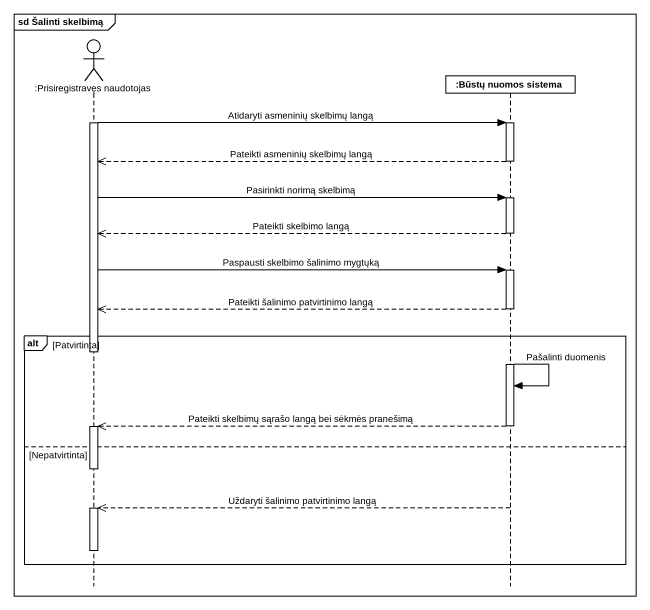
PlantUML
@startuml
mainframe sd Šalinti skelbimą
hide footbox
actor ":Prisiregistravęs naudotojas" as Prisiregistravęs_naudotojas
participant ":Būstų nuomos sistema" as Būstų_nuomos_sistema

activate Prisiregistravęs_naudotojas
Prisiregistravęs_naudotojas -> Būstų_nuomos_sistema : Atidaryti asmeninių skelbimų langą
activate Būstų_nuomos_sistema
Būstų_nuomos_sistema -->> Prisiregistravęs_naudotojas : Pateikti asmeninių skelbimų langą
deactivate Būstų_nuomos_sistema
Prisiregistravęs_naudotojas -> Būstų_nuomos_sistema : Pasirinkti norimą skelbimą
activate Būstų_nuomos_sistema
Būstų_nuomos_sistema -->> Prisiregistravęs_naudotojas : Pateikti skelbimo langą
deactivate Būstų_nuomos_sistema
Prisiregistravęs_naudotojas -> Būstų_nuomos_sistema : Paspausti skelbimo šalinimo mygtųką
activate Būstų_nuomos_sistema
Būstų_nuomos_sistema -->> Prisiregistravęs_naudotojas : Pateikti šalinimo patvirtinimo langą
alt Patvirtinta
  deactivate Prisiregistravęs_naudotojas
  Būstų_nuomos_sistema -> Būstų_nuomos_sistema : Pašalinti duomenis
  Būstų_nuomos_sistema -->> Prisiregistravęs_naudotojas : Pateikti skelbimų sąrašo langą bei sėkmės pranešimą
  deactivate Būstų_nuomos_sistema
  activate Prisiregistravęs_naudotojas
else Nepatvirtinta
  deactivate Prisiregistravęs_naudotojas
  Būstų_nuomos_sistema -->> Prisiregistravęs_naudotojas : Uždaryti šalinimo patvirtinimo langą
  activate Prisiregistravęs_naudotojas
  deactivate Prisiregistravęs_naudotojas
end
@enduml
